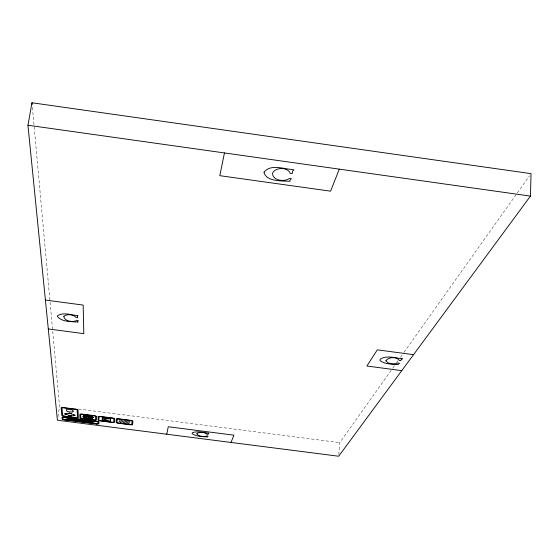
<?xml version="1.0" encoding="UTF-8"?>
<svg xmlns="http://www.w3.org/2000/svg" width="559" height="559" viewBox="0 0 559 559"><rect width="100%" height="100%" fill="white"/><g stroke="black" fill="none" stroke-linecap="round" stroke-linejoin="round"><path stroke-width="0.42" stroke-dasharray="2.79 2.1" d="M338.81 454.537L339.739 442.644L392.376 368.64M57.94 416.811L59.547 406.589L32.38 107.104M392.886 367.927L394.402 365.789M396.429 362.945L398.448 360.101M400.475 357.25L403.514 352.981M404.017 352.268L516.879 193.575M517.382 192.862L529.534 175.785M78.567 409.041L339.739 442.644"/><path stroke-width="0.84" d="M530.435 196.097L531.05 173.653L31.989 102.765L27.95 125.237L57.409 420.214L338.677 456.235L530.435 196.097L27.95 125.237M110.354 421.227L110.465 418.74L102.346 417.699L102.29 420.193L110.354 421.227L102.318 418.95L110.465 418.74M166.743 434.217L168.273 426.748L233.907 435.175L231.028 442.449M224.459 152.949L219.799 175.673L330.572 191.171L339.299 169.146M86.659 417.748L86.512 418.244L88.015 418.551M90.069 416.49L89.671 415.966M92.836 417.391L92.577 416.853M89.831 418.244L90.097 417.538L92.619 417.915L91.774 418.593M119.235 420.207L120.136 419.809M119.137 421.71L122.714 420.116M125.258 420.445L120.185 422.681M122.707 423.009L127.794 420.773M125.23 423.331L129.912 421.283M127.745 423.659L129.835 422.751M92.095 418.551L92.466 417.936L90.223 417.594L89.985 418.244L90.53 418.411M88.406 417.755L91.187 418.67L86.331 418.363L86.526 417.706L88.825 417.713L88.308 417.846L91.858 418.635M83.277 416.553C82.194 416.448 84.185 415.002 84.807 415.777L84.43 415.512L86.519 416.162L86.247 416.811L83.186 416.511C83.543 414.932 85.443 416.008 86.365 416.162L86.156 416.658L83.543 416.497M66.43 413.625L64.558 413.905L66.64 414.645M67.981 413.401L69.854 413.122L71.797 413.891M64.83 413.939L66.57 413.681M68.114 413.45L69.861 413.199M67.087 413.828L65.634 414.044L67.283 414.617M68.415 413.632L69.875 413.415L71.384 414.016M65.906 414.079L67.227 413.884M68.554 413.688L69.882 413.492M70.022 415.693L71.482 415.554M72.663 415.309L74.263 415.148L72.621 414.575M71.915 415.784L70.043 415.987L68.114 415.295M73.327 415.505L75.339 415.288L73.271 414.54M83.843 416.672L83.305 417.035M84.458 416.623L83.025 416.902L85.185 417.657L86.491 417.314L84.444 416.665L86.694 417.328L85.22 417.713L83.501 417.168M88.581 415.77L89.475 415.868M88.916 415.819L86.666 415.77L87.728 416.539L90.209 416.532L89.426 415.896M401.774 370.638L366.879 366.019L377.339 349.843L413.548 354.665M48.298 328.958L83.808 333.646L83.158 305.081L45.405 300.043M90.921 418.558L91.403 418.621M89.922 417L90.432 417.077L90.67 416.245M92.675 416.839L90.355 416.099L90.306 417.014L89.412 416.881L93.716 417.524L92.675 417.405L92.773 416.937M68.519 415.176L70.029 415.763M86.855 415.812L87.798 416.497M31.989 102.765L32.142 104.498M95.631 416.434L95.617 419.732A1.342 0.356 7.9 0 1 94.282 419.921L82.138 418.363A1.349 0.356 8 0 1 80.789 417.832L80.671 414.512A1.356 0.363 8 0 1 82.005 414.317L94.282 415.896A1.356 0.363 7.9 0 1 95.631 416.434M96.455 416.546L96.434 419.837A2.173 0.573 7.9 0 1 94.282 420.144L82.145 418.586A2.18 0.573 8 0 1 79.965 417.727L79.839 414.408A2.201 0.587 8 0 1 81.998 414.093L94.282 415.672A2.194 0.587 7.9 0 1 96.455 416.546M98.063 422.08L98.028 423.61L96.952 423.764L64.299 419.585L62.971 419.124L62.818 417.566A1.342 0.349 8.2 0 1 64.117 417.377L96.742 421.556A1.335 0.349 7.8 0 1 98.063 422.08M98.118 416.755L98.084 420.047A2.173 0.573 7.8 0 0 100.229 420.906L112.345 422.457A2.173 0.573 7.6 0 0 114.532 422.157L114.714 418.887A2.187 0.587 7.7 0 0 112.569 418.02L100.306 416.448A2.194 0.587 7.8 0 0 98.118 416.755M98.88 422.185L98.859 423.659A2.152 0.566 7.8 0 1 96.721 423.953L64.313 419.802A2.159 0.566 8.2 0 1 62.126 418.95L62 417.461A2.173 0.566 8.2 0 1 64.103 417.154L96.742 421.339A2.159 0.566 7.8 0 1 98.88 422.185M98.95 416.86L98.908 420.158A1.342 0.356 7.8 0 0 100.236 420.682L112.359 422.241A1.342 0.356 7.6 0 0 113.708 422.052L113.882 418.782A1.356 0.363 7.7 0 0 112.562 418.244L100.299 416.672A1.356 0.363 7.8 0 0 98.95 416.86M385.996 360.541L385.976 361.149C388.673 364.314 394.34 364.531 398.085 363.036L399.475 363.217L398.197 364.524C392.132 364.154 385.144 364.391 380.078 360.639L380.092 359.241C386.66 354.916 395.276 358.088 402.529 358.78L401.341 359.332L400.761 360.625L399.329 360.436C397.211 356.572 388.477 356.824 385.996 360.541M264.023 172.235C265.93 181.808 282.274 180.837 290.03 181.305L289.835 180.466L291.323 178.712L289.394 178.44C284.559 182.276 272.114 180.571 272.575 173.108C275.321 167.043 287.99 166.945 290.219 173.339L292.196 173.618L292.56 171.082L293.985 169.929L292.741 169.524C283.637 169.118 270.675 163.605 264.023 172.235M196.95 433.7L196.929 434.126C199.2 436.6 203.776 436.984 206.9 435.957L208.018 436.104L207.487 436.956C202.351 436.495 196.37 436.782 192.079 433.637L192.324 432.743C197.593 430.689 203.448 432.673 208.863 433.183L208.144 433.539L208.13 434.392L206.984 434.245C204.685 431.96 200.136 431.988 197.271 433.197L196.95 433.7M116.37 419.103L116.174 422.373A2.166 0.573 7.6 0 0 118.284 423.219L130.387 424.77A2.166 0.573 7.4 0 0 132.595 424.477L132.937 421.227A2.187 0.587 7.4 0 0 130.827 420.368L118.578 418.796A2.187 0.587 7.6 0 0 116.37 419.103M117.201 419.208L116.992 422.478A1.342 0.356 7.6 0 0 118.298 423.002L130.408 424.554A1.342 0.356 7.4 0 0 131.77 424.372L132.106 421.123A1.349 0.363 7.4 0 0 130.806 420.592L118.564 419.019A1.356 0.363 7.6 0 0 117.201 419.208M63.81 316.226C64.075 321.397 73.11 322.571 76.883 320.433L78.323 320.621L77.701 321.6L78.05 322.089C71.217 321.488 61.972 322.173 57.367 316.422L57.528 315.681C63.565 311.887 71.405 315.164 78.029 315.674L77.31 316.296L77.68 317.736L76.206 317.54C73.425 314.382 67.087 313.676 63.81 316.226M73.068 411.55L72.272 412.165L67.443 411.55L66.374 410.69L66.304 409.824L67.373 409.223L71.859 409.803L73.019 410.69L73.068 411.55M79.126 420.396L64.166 419.62L80.482 420.668L96.861 423.806L81.831 420.738L96.882 421.521L80.475 420.466L63.978 417.3L79.126 420.396M75.765 409.174L63.321 407.574A2.229 0.601 8.3 0 0 61.169 407.902L61.818 415.4A2.18 0.573 8.2 0 0 64.026 416.259L76.185 417.818A2.18 0.573 8.1 0 0 78.316 417.517L78.001 410.061A2.222 0.601 8.1 0 0 75.765 409.174M75.779 409.405L63.342 407.804A1.377 0.37 8.3 0 0 62.007 408.007L62.643 415.505A1.349 0.356 8.2 0 0 64.012 416.036L76.178 417.601A1.349 0.356 8.1 0 0 77.491 417.405L77.156 409.957A1.377 0.37 8.1 0 0 75.779 409.405"/></g></svg>
